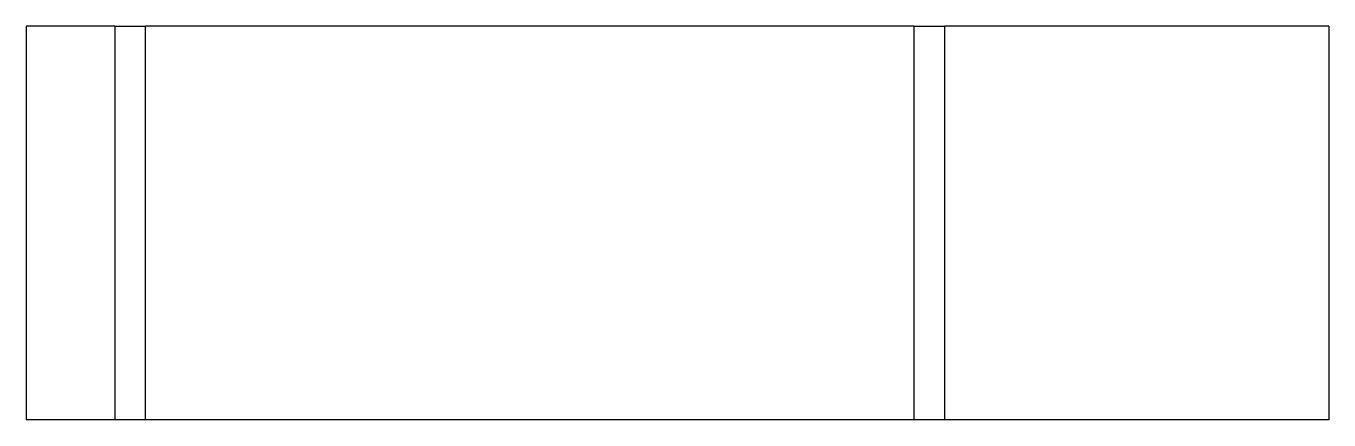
# Model space of a CAD drawing. Header units: millimetres. Extents: x 390 to 654, y 484 to 564.
import ezdxf

# ---------------------------------------------------------------- set-up
doc = ezdxf.new("R2010")
doc.units = ezdxf.units.MM

msp = doc.modelspace()

# ---------------------------------------------------------------- linework, layer by layer
at = {"color": 7, "linetype": 'Continuous', "lineweight": 25}
for p, q in [((407.66, 564.24), (389.66, 564.24)), ((389.66, 564.24), (389.66, 484.24)), ((407.66, 564.24), (407.66, 484.24)), ((407.66, 564.24), (413.94, 564.24)), ((413.94, 484.24), (413.94, 564.24)), ((569.94, 564.24), (413.94, 564.24)), ((569.94, 564.24), (569.94, 484.24)), ((569.94, 564.24), (576.22, 564.24)), ((576.22, 484.24), (576.22, 564.24)), ((654.22, 564.24), (576.22, 564.24)), ((654.22, 564.24), (654.22, 484.24)), ((407.66, 484.24), (389.66, 484.24)), ((413.94, 484.24), (407.66, 484.24)), ((569.94, 484.24), (413.94, 484.24)), ((576.22, 484.24), (569.94, 484.24)), ((654.22, 484.24), (576.22, 484.24))]:
    msp.add_line(p, q, dxfattribs=at)

doc.saveas('drawing.dxf')
